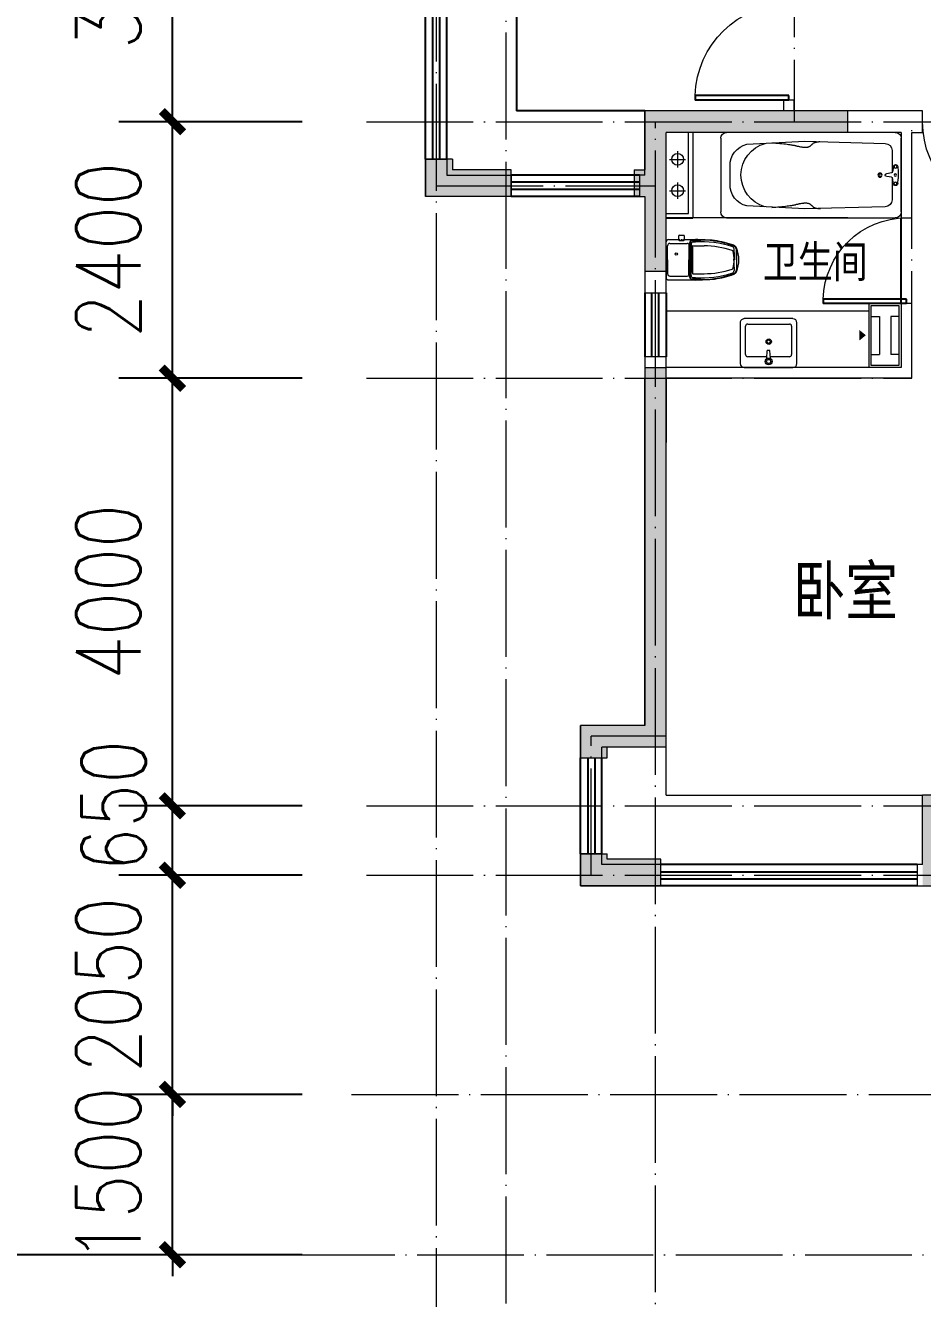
# Model space of a CAD drawing. Extents: x -20965 to 69695, y -16099 to 25481.
# Drawn here: x 24858 to 33252, y -2029 to 9880 of the extents above; entities that cross this region are included whole.
import ezdxf
from ezdxf.enums import TextEntityAlignment as Align

# ---------------------------------------------------------------- set-up
doc = ezdxf.new("R2010")
doc.units = 0
doc.header["$LTSCALE"] = 1000
doc.header["$MEASUREMENT"] = 0
doc.linetypes.add('DOTE', pattern=[2.42, 2, -0.2, 0.02, -0.2])
doc.layers.get('0').update_dxf_attribs({"linetype": 'CONTINUOUS'})
doc.layers.get('Defpoints').update_dxf_attribs({"linetype": 'CONTINUOUS'})
for name, color, linetype in [('AXIS', 3, 'CONTINUOUS'), ('fd', 4, 'CONTINUOUS'), ('PUB_DIM', 3, 'CONTINUOUS'), ('T-DESW', 6, 'CONTINUOUS'), ('WINDOW', 4, 'CONTINUOUS')]:
    doc.layers.add(name, color=color, linetype=linetype)
for name, color, linetype, lineweight in [('DOTE', 251, 'DOTE', 0), ('WALL', 255, 'CONTINUOUS', 20), ('家具', 159, 'CONTINUOUS', 9), ('看线', 170, 'CONTINUOUS', 0)]:
    doc.layers.add(name, color=color, linetype=linetype, lineweight=lineweight)
doc.styles.add('Arial', font='ARIAL.TTF')
doc.styles.add('DIM_FONT', font='SIMPLEX.shx', dxfattribs={"width": 0.8})
doc.dimstyles.new('DIMN200', dxfattribs={"dimscale": 2, "dimtxt": 300, "dimasz": 100, "dimexe": 250, "dimexo": 300, "dimgap": 150, "dimtad": 1, "dimdec": 0, "dimzin": 0, "dimdsep": 46, "dimtxsty": 'DIM_FONT', "dimblk": 'ARCHTICK', "dimcen": 0.09, "dimclrt": 7, "dimazin": 2, "dimtfac": 1, "dimtdec": 0, "dimtix": 1, "dimtmove": 2, "dimatfit": 3, "dimfxl": 0, "dimtolj": 1, "dimtzin": 0, "dimarcsym": 0})
pattern_1 = [(45, (-2010137.66, 221629.54), (-70.710678, 70.710678), []), (50, (-2010137.66, 221629.54), (286.904073, -25.100854), [30, -330]), (355, (-2010137.66, 221629.54), (-55.500533, 300.876853), [24, -264]), (100.4514, (-2010113.75, 221627.45), (231.403753, 275.775817), [25.496076, -280.456845]), (46.1842, (-2010137.66, 221709.54), (426.89642, -66.207606), [45, -495]), (96.6356, (-2010102.1, 221704.02), (373.86508, 389.64715), [38.244115, -420.6852]), (351.1842, (-2010137.66, 221709.54), (373.86478, 389.64744), [36, -396]), (21, (-2010097.66, 221689.54), (238.76282, -161.047556), [30, -330]), (326, (-2010097.66, 221689.54), (97.326133, 290.06002), [24, -264]), (71.4514, (-2010077.77, 221676.12), (336.08905, 129.0122), [25.496076, -280.456845]), (37.5, (-2010137.66, 221629.54), (4.863942, 133.1575415), [0, -260.8, 0, -268, 0, -265]), (7.5, (-2010137.66, 221629.54), (105.227815, 157.764685), [0, -152.8, 0, -254.8, 0, -101]), (327.5, (-2010226.86, 221629.54), (213.5289745, -9.0219487), [0, -100, 0, -312, 0, -414]), (317.5, (-2010266.86, 221629.54), (233.274468, 40.041993), [0, -130, 0, -207.2, 0, -294])]

# ---------------------------------------------------------------- blocks, each defined once
blk = doc.blocks.new('_ArchTick')
at = {"color": 0, "linetype": 'ByBlock', "const_width": 0.4}
blk.add_lwpolyline([(-0.5, -0.5), (0.5, 0.5)], dxfattribs=at)
blk = doc.blocks.new('*D28')
at = {"layer": 'Defpoints', "color": 0}
for p in [(24271, 16780), (28048, 16780), (28048, -1620)]:
    blk.add_point(p, dxfattribs=at)
at = {"layer": 'PUB_DIM', "color": 0, "lineweight": -2}
for p, q in [((27448, 16780), (23771, 16780)), ((24271, -1620), (24271, 16780)), ((27448, -1620), (23771, -1620))]:
    blk.add_line(p, q, dxfattribs=at)
at = {"layer": 'PUB_DIM', "color": 0, "lineweight": -2, "xscale": 200, "yscale": 200, "zscale": 200}
for p, rotation in [((24271, 16780), 90), ((24271, -1620), 270)]:
    blk.add_blockref('_ArchTick', p, dxfattribs=dict(at, rotation=rotation))
at = {"layer": 'PUB_DIM', "color": 7, "insert": (23671, 7580), "char_height": 600, "attachment_point": 5, "rotation": 90, "style": 'DIM_FONT'}
blk.add_mtext('\\A1;18400', dxfattribs=at)
blk = doc.blocks.new('*D32')
at = {"layer": 'Defpoints', "color": 0}
for p in [(26233, 11980), (28048, 11980), (28048, 8980)]:
    blk.add_point(p, dxfattribs=at)
at = {"layer": 'PUB_DIM', "color": 0, "lineweight": -2}
for p, q in [((27448, 11980), (25733, 11980)), ((26233, 8980), (26233, 11980)), ((27448, 8980), (25733, 8980))]:
    blk.add_line(p, q, dxfattribs=at)
at = {"layer": 'PUB_DIM', "color": 0, "lineweight": -2, "xscale": 200, "yscale": 200, "zscale": 200}
for p, rotation in [((26233, 11980), 90), ((26233, 8980), 270)]:
    blk.add_blockref('_ArchTick', p, dxfattribs=dict(at, rotation=rotation))
at = {"layer": 'PUB_DIM', "color": 7, "insert": (25633, 10480), "char_height": 600, "attachment_point": 5, "rotation": 90, "style": 'DIM_FONT'}
blk.add_mtext('\\A1;3000', dxfattribs=at)
blk = doc.blocks.new('*D33')
at = {"layer": 'Defpoints', "color": 0}
for p in [(26233, 8980), (28048, 8980), (28048, 6580)]:
    blk.add_point(p, dxfattribs=at)
at = {"layer": 'PUB_DIM', "color": 0, "lineweight": -2}
for p, q in [((27448, 8980), (25733, 8980)), ((26233, 6580), (26233, 8980)), ((27448, 6580), (25733, 6580))]:
    blk.add_line(p, q, dxfattribs=at)
at = {"layer": 'PUB_DIM', "color": 0, "lineweight": -2, "xscale": 200, "yscale": 200, "zscale": 200}
for p, rotation in [((26233, 8980), 90), ((26233, 6580), 270)]:
    blk.add_blockref('_ArchTick', p, dxfattribs=dict(at, rotation=rotation))
at = {"layer": 'PUB_DIM', "color": 7, "insert": (25633, 7780), "char_height": 600, "attachment_point": 5, "rotation": 90, "style": 'DIM_FONT'}
blk.add_mtext('\\A1;2400', dxfattribs=at)
blk = doc.blocks.new('*D34')
at = {"layer": 'Defpoints', "color": 0}
for p in [(26233, 6580), (28048, 6580), (28048, 2580)]:
    blk.add_point(p, dxfattribs=at)
at = {"layer": 'PUB_DIM', "color": 0, "lineweight": -2}
for p, q in [((27448, 6580), (25733, 6580)), ((26233, 2580), (26233, 6580)), ((27448, 2580), (25733, 2580))]:
    blk.add_line(p, q, dxfattribs=at)
at = {"layer": 'PUB_DIM', "color": 0, "lineweight": -2, "xscale": 200, "yscale": 200, "zscale": 200}
for p, rotation in [((26233, 6580), 90), ((26233, 2580), 270)]:
    blk.add_blockref('_ArchTick', p, dxfattribs=dict(at, rotation=rotation))
at = {"layer": 'PUB_DIM', "color": 7, "insert": (25633, 4580), "char_height": 600, "attachment_point": 5, "rotation": 90, "style": 'DIM_FONT'}
blk.add_mtext('\\A1;4000', dxfattribs=at)
blk = doc.blocks.new('*D35')
at = {"layer": 'Defpoints', "color": 0}
for p in [(26233, 2580), (28048, 2580), (28048, 1930)]:
    blk.add_point(p, dxfattribs=at)
at = {"layer": 'PUB_DIM', "color": 0, "lineweight": -2}
for p, q in [((27448, 2580), (25733, 2580)), ((26233, 1930), (26233, 2580)), ((27448, 1930), (25733, 1930))]:
    blk.add_line(p, q, dxfattribs=at)
at = {"layer": 'PUB_DIM', "color": 0, "lineweight": -2, "xscale": 200, "yscale": 200, "zscale": 200}
for p, rotation in [((26233, 2580), 90), ((26233, 1930), 270)]:
    blk.add_blockref('_ArchTick', p, dxfattribs=dict(at, rotation=rotation))
at = {"layer": 'PUB_DIM', "color": 7, "insert": (25683, 2580), "char_height": 600, "attachment_point": 5, "rotation": 90, "style": 'DIM_FONT'}
blk.add_mtext('\\A1;650', dxfattribs=at)
blk = doc.blocks.new('*D36')
at = {"layer": 'Defpoints', "color": 0}
for p in [(26233, 1930), (28048, 1930), (28048, -120)]:
    blk.add_point(p, dxfattribs=at)
at = {"layer": 'PUB_DIM', "color": 0, "lineweight": -2}
for p, q in [((26233, 1930), (26233, 2130)), ((27448, 1930), (25733, 1930)), ((26233, -120), (26233, 1930)), ((27448, -120), (25733, -120)), ((26233, -120), (26233, -320))]:
    blk.add_line(p, q, dxfattribs=at)
at = {"layer": 'PUB_DIM', "color": 0, "lineweight": -2, "xscale": 200, "yscale": 200, "zscale": 200}
for p, rotation in [((26233, 1930), 270), ((26233, -120), 90)]:
    blk.add_blockref('_ArchTick', p, dxfattribs=dict(at, rotation=rotation))
at = {"layer": 'PUB_DIM', "color": 7, "insert": (25633, 905), "char_height": 600, "attachment_point": 5, "rotation": 90, "style": 'DIM_FONT'}
blk.add_mtext('\\A1;2050', dxfattribs=at)
blk = doc.blocks.new('*D37')
at = {"layer": 'Defpoints', "color": 0}
for p in [(26233, -120), (28048, -120), (28048, -1620)]:
    blk.add_point(p, dxfattribs=at)
at = {"layer": 'PUB_DIM', "color": 0, "lineweight": -2}
for p, q in [((26233, -120), (26233, 80)), ((27448, -120), (25733, -120)), ((26233, -1620), (26233, -120)), ((27448, -1620), (25733, -1620)), ((26233, -1620), (26233, -1820))]:
    blk.add_line(p, q, dxfattribs=at)
at = {"layer": 'PUB_DIM', "color": 0, "lineweight": -2, "xscale": 200, "yscale": 200, "zscale": 200}
for p, rotation in [((26233, -120), 270), ((26233, -1620), 90)]:
    blk.add_blockref('_ArchTick', p, dxfattribs=dict(at, rotation=rotation))
at = {"layer": 'PUB_DIM', "color": 7, "insert": (25633, -870), "char_height": 600, "attachment_point": 5, "rotation": 90, "style": 'DIM_FONT'}
blk.add_mtext('\\A1;1500', dxfattribs=at)
blk = doc.blocks.new('$DorLib2D$00000001')
for p, q in [((0.45, 0.975), (0.5, 0.975)), ((0.45, 0), (0.45, 0.975)), ((0.5, 0), (0.5, 0.975)), ((0.5, 0), (0.45, 0))]:
    blk.add_line(p, q)
at = {"lineweight": 13}
blk.add_arc((0.475, 0), 0.975, 91.4693, 180, dxfattribs=at)
blk = doc.blocks.new('$plan$00000489')
for p, q in [((-1470, 360), (-50, 360)), ((-1520, -310), (-1520, 310)), ((0, 310), (0, -310)), ((-81, 18), (-122, 12)), ((-64, 71), (-72, 27)), ((-29, 71), (-25, 30)), ((-81, -18), (-122, -12)), ((-64, -71), (-72, -27)), ((-29, -71), (-25, -30)), ((-50, -360), (-1470, -360))]:
    blk.add_line(p, q)
blk.add_lwpolyline([(-77, 81), (-77, 207, 0.398606), (-134, 267), (-810, 285), (-1299, 260, 0.354414), (-1441, 76), (-1441, -76, 0.354414), (-1299, -260), (-810, -285), (-134, -267, 0.398606), (-77, -207), (-77, -20)], format="xyb")
at = {"lineweight": 13}
for points in [[(-1090, 273), (-1074, 271), (-1056, 270), (-1039, 268), (-1022, 266), (-1005, 265), (-989, 263), (-974, 262), (-961, 260), (-949, 259), (-939, 257), (-929, 256), (-921, 255), (-914, 253), (-908, 252), (-902, 251), (-896, 250), (-891, 249), (-886, 247), (-881, 246), (-876, 245), (-871, 244), (-866, 243), (-860, 241), (-855, 240), (-849, 239), (-844, 238), (-838, 237), (-832, 236), (-826, 236), (-821, 235), (-816, 234), (-811, 234), (-806, 234), (-801, 234), (-797, 234), (-793, 235), (-790, 235), (-786, 236), (-783, 237), (-779, 238), (-776, 240), (-773, 241), (-770, 243), (-767, 245), (-764, 247), (-762, 249), (-759, 251), (-757, 253), (-754, 255), (-752, 257), (-750, 259), (-748, 262), (-746, 264), (-744, 265), (-742, 267), (-740, 269), (-737, 271), (-735, 272), (-733, 273), (-730, 274), (-727, 275), (-723, 276), (-719, 277), (-714, 278), (-709, 279), (-703, 280), (-696, 281), (-690, 282), (-683, 283)], [(-1090, -273), (-1074, -271), (-1056, -270), (-1039, -268), (-1022, -266), (-1005, -265), (-989, -263), (-974, -262), (-961, -260), (-949, -259), (-939, -257), (-929, -256), (-921, -255), (-914, -253), (-908, -252), (-902, -251), (-896, -250), (-891, -249), (-886, -247), (-881, -246), (-876, -245), (-871, -244), (-866, -243), (-860, -241), (-855, -240), (-849, -239), (-844, -238), (-838, -237), (-832, -236), (-826, -236), (-821, -235), (-816, -234), (-811, -234), (-806, -234), (-801, -234), (-797, -234), (-793, -235), (-790, -235), (-786, -236), (-783, -237), (-779, -238), (-776, -240), (-773, -241), (-770, -243), (-767, -245), (-764, -247), (-762, -249), (-759, -251), (-757, -253), (-754, -255), (-752, -257), (-750, -259), (-748, -262), (-746, -264), (-744, -265), (-742, -267), (-740, -269), (-737, -271), (-735, -272), (-733, -273), (-730, -274), (-727, -275), (-723, -276), (-719, -277), (-714, -278), (-709, -279), (-703, -280), (-696, -281), (-690, -282), (-685, -282)]]:
    blk.add_lwpolyline(points, dxfattribs=at)
blk.add_lwpolyline([(-77, 20), (-77, 81)])
for centre, radius in [((-178, 0), 17.6), ((-47, 71), 12.6), ((-47, -71), 12.6)]:
    blk.add_circle(centre, radius, dxfattribs=at)
for centre, radius in [((-178, 0), 11.6), ((-48, 0), 9.88)]:
    blk.add_circle(centre, radius)
for centre, radius, start, end in [((-1470, 310), 50, 90, 180), ((-50, 310), 50, 0, 90), ((-122, 0), 12.5, 90, 270), ((-82, 28), 10, 278.2472, 349.7858), ((-47, 71), 17.6, 360, 180), ((-324, 0), 300, 354.3229, 5.6771), ((-82, -28), 10, 10.2142, 81.7528), ((-47, -71), 17.6, 180, 0), ((-1470, -310), 50, 180, 270), ((-50, -310), 50, 270, 0)]:
    blk.add_arc(centre, radius, start, end)
blk.add_arc((-1073, 0), 276, 105.6385, 254.9629, dxfattribs=at)
blk = doc.blocks.new('A$C37A63D83')
at = {"layer": '家具', "color": 8}
for p, q in [((152, 636), (128, 636)), ((136, 660), (323, 660)), ((229, 660), (136, 660)), ((162, 636), (152, 636)), ((162, 636), (229, 636)), ((297, 636), (229, 636)), ((297, 636), (307, 636)), ((307, 636), (331, 636)), ((49, 230), (49, 316)), ((54, 279), (54, 280)), ((63, 275), (58, 275)), ((63, 253), (63, 275)), ((99, 250), (99, 356)), ((229, 247), (103, 247)), ((111, 247), (229, 247)), ((229, 247), (356, 247)), ((348, 247), (229, 247)), ((360, 250), (360, 356)), ((396, 253), (396, 275)), ((396, 275), (400, 275)), ((38, 172), (42, 172)), ((40, 153), (40, 162)), ((40, 137), (40, 146)), ((40, 121), (40, 130)), ((49, 230), (229, 230)), ((49, 230), (91, 212)), ((49, 125), (49, 165)), ((76, 36), (76, 198)), ((81, 235), (229, 235)), ((91, 212), (229, 212)), ((99, 221), (229, 221)), ((378, 235), (229, 235)), ((409, 230), (229, 230)), ((360, 221), (229, 221)), ((368, 212), (229, 212)), ((409, 230), (368, 212)), ((382, 36), (382, 198)), ((38, 118), (42, 118)), ((229, 14), (99, 14)), ((229, 14), (360, 14))]:
    blk.add_line(p, q, dxfattribs=at)
at = {"layer": '家具'}
for p, q in [((40, 170), (40, 275)), ((405, 279), (405, 280)), ((409, 230), (409, 316)), ((418, 23), (418, 275)), ((0, 125), (0, 165)), ((38, 172), (7, 172)), ((40, 23), (40, 122)), ((38, 118), (7, 118)), ((229, 0), (63, 0)), ((229, 0), (396, 0))]:
    blk.add_line(p, q, dxfattribs=at)
at = {"layer": '家具', "color": 8}
blk.add_circle((176, 95), 11.4, dxfattribs=at)
at = {"layer": '家具'}
for centre, radius, start, end in [((979, 321), 939, 160.4627, 171.8238), ((107, 630), 13.5, 147.2649, 160.4629), ((159, 597), 75.7, 123.7473, 147.2649), ((217, 423), 257, 87.121, 112.8427), ((242, 423), 257, 67.1573, 92.879), ((300, 597), 75.7, 32.7351, 56.2527), ((346, 630), 13.5, 21.3401, 45.0457), ((352, 630), 13.5, 19.5371, 32.7351), ((-520, 321), 939, 8.1773, 19.5371), ((7035, 15), 7000, 176.3999, 177.8752), ((-6576, 15), 7000, 2.1248, 3.6001), ((7, 165), 7.2, 90, 180), ((7, 125), 7.2, 180, 270), ((63, 23), 22.5, 180, 270), ((396, 23), 22.5, 270, 0)]:
    blk.add_arc(centre, radius, start, end, dxfattribs=at)
at = {"layer": '家具', "color": 8}
for centre, radius, start, end in [((824, 353), 776, 158.6599, 172.4763), ((942, 340), 881, 161.7059, 184.2897), ((933, 353), 834, 161.5027, 179.8181), ((113, 630), 13.5, 134.9543, 158.6599), ((347, 396), 344, 131.9223, 134.9543), ((130, 611), 25.3, 94.6124, 166.2529), ((138, 626), 34, 87.4207, 128.0687), ((159, 612), 18, 109.1813, 161.5027), ((214, 386), 250, 86.5925, 104.1516), ((245, 386), 250, 75.8484, 93.4075), ((300, 612), 18, 18.4973, 70.8187), ((-474, 353), 834, 0.1819, 18.4973), ((321, 626), 34, 51.9313, 92.5793), ((329, 611), 25.3, 13.7471, 85.3876), ((112, 396), 344, 45.0457, 48.0777), ((-483, 340), 881, 355.7103, 18.2941), ((-365, 353), 776, 7.5237, 21.3401), ((545, 367), 499, 169.8851, 189.9823), ((-86, 367), 499, 350.0177, 10.1149), ((58, 279), 4.5, 180, 270), ((81, 253), 18, 180, 270), ((103, 250), 3.6, 180, 270), ((356, 250), 3.6, 270, 0), ((378, 253), 18, 270, 0), ((400, 279), 4.5, 270, 0), ((42, 165), 7.2, 0, 90), ((42, 125), 7.2, 270, 0), ((99, 198), 22.5, 90, 180), ((360, 198), 22.5, 0, 90), ((99, 36), 22.5, 180, 270), ((360, 36), 22.5, 270, 0)]:
    blk.add_arc(centre, radius, start, end, dxfattribs=at)
blk = doc.blocks.new('A$C0032228E')
at = {"layer": 'fd'}
blk.add_lwpolyline([(302, 0, 100, 0, 0), (302, 62, 0, 0, 0)], format="xyseb", dxfattribs=at)
at = {"layer": '家具'}
for p, q in [((123, 372), (123, 295)), ((477, 372), (477, 295)), ((477, 295), (123, 295)), ((477, 189), (123, 189)), ((123, 112), (123, 189)), ((477, 112), (477, 189))]:
    blk.add_line(p, q, dxfattribs=at)
for points in [[(600, 392), (0, 392), (0, 92), (600, 92)], [(580, 372), (20, 372), (20, 112), (580, 112)]]:
    blk.add_lwpolyline(points, close=True, dxfattribs=at)
blk = doc.blocks.new('dfdsf')
at = {"layer": '家具'}
for p, q in [((-6119, -27345), (-6119, -27726)), ((-5626, -27307), (-6081, -27307)), ((-5588, -27726), (-5588, -27345)), ((-6081, -27765), (-5626, -27765))]:
    blk.add_line(p, q, dxfattribs=at)
at = {"layer": '家具', "color": 8}
for p, q in [((-5872, -27364), (-5886, -27364)), ((-5867, -27351), (-5876, -27341)), ((-5867, -27377), (-5876, -27387)), ((-5870, -27392), (-5866, -27466)), ((-5854, -27345), (-5854, -27332)), ((-5854, -27383), (-5854, -27396)), ((-5837, -27392), (-5841, -27466)), ((-5831, -27341), (-5840, -27350)), ((-5831, -27387), (-5840, -27377)), ((-5835, -27364), (-5821, -27364)), ((-6068, -27695), (-6068, -27428)), ((-6049, -27409), (-5869, -27409)), ((-5866, -27466), (-5841, -27466)), ((-5838, -27409), (-5658, -27409)), ((-5639, -27428), (-5639, -27695)), ((-5658, -27714), (-6049, -27714))]:
    blk.add_line(p, q, dxfattribs=at)
for centre, radius in [((-5854, -27364), 32.3), ((-5854, -27364), 18.8), ((-5855, -27549), 25.4), ((-5855, -27549), 16)]:
    blk.add_circle(centre, radius, dxfattribs=at)
at = {"layer": '家具'}
for centre, start, end in [((-6081, -27345), 90, 180), ((-5626, -27345), 0, 90), ((-6081, -27726), 180, 270), ((-5626, -27726), 270, 0)]:
    blk.add_arc(centre, 38.1, start, end, dxfattribs=at)
at = {"layer": '家具', "color": 8}
for centre, start, end in [((-6049, -27428), 90, 180), ((-5658, -27428), 0, 90), ((-6049, -27695), 180, 270), ((-5658, -27695), 270, 0)]:
    blk.add_arc(centre, 19.1, start, end, dxfattribs=at)
blk = doc.blocks.new('A$C6C0F5C48')
h = blk.add_hatch()
h.set_pattern_fill('钢筋混凝土', color=8, scale=40, style=0)
h.set_pattern_definition(pattern_1)
h.paths.add_polyline_path([(-400, -6550), (-400, -6450), (-650, -6450), (-650, -6800), (150, -6800), (150, -6550)])
h.paths.add_polyline_path([(1400, -6000), (1400, -6550), (1300, -6550), (1300, -6800), (1400, -6800), (1400, -7500), (1600, -7500), (1600, -6200), (3300, -6200), (3300, -6000)])
h.paths.add_polyline_path([(5000, -6200), (5000, -8600), (5200, -8600), (5200, -6000), (4900, -6000), (4900, -6200)])
h.paths.add_polyline_path([(1600, -8400), (1400, -8400), (1400, -11750), (800, -11750), (800, -12050), (1050, -12050), (1050, -11950), (1600, -11950)])
h = blk.add_hatch()
h.set_pattern_fill('钢筋混凝土', color=8, scale=40, style=0)
h.set_pattern_definition(pattern_1)
h.paths.add_polyline_path([(1550, -13250), (1550, -13000), (1050, -13000), (1050, -12950), (800, -12950), (800, -13250)])
h.paths.add_polyline_path([(5650, -12600), (5650, -12400), (5200, -12400), (5200, -11200), (5000, -11200), (5000, -12400), (4000, -12400), (4000, -13250), (4200, -13250), (4200, -12600)])
h.paths.add_polyline_path([(8650, -12400), (8650, -12600), (9400, -12600), (9400, -10000), (9200, -10000), (9200, -12400)])
at = {"layer": 'WALL', "color": 6}
for p, q in [((3300, -6000), (1400, -6000)), ((1400, -6000), (1400, -6550)), ((3300, -6200), (3300, -6000)), ((1600, -7500), (1600, -6200)), ((3300, -6200), (1600, -6200)), ((-400, -6450), (-650, -6450)), ((-650, -6450), (-650, -6800)), ((-400, -6450), (-400, -6550)), ((150, -6550), (-400, -6550)), ((150, -6800), (150, -6550)), ((1300, -6550), (1400, -6550)), ((1300, -6550), (1300, -6800)), ((150, -6800), (-650, -6800)), ((1300, -6800), (1400, -6800)), ((1400, -6800), (1400, -7500)), ((1400, -7500), (1600, -7500)), ((1400, -8400), (1600, -8400)), ((1400, -8400), (1400, -11750)), ((1600, -11950), (1600, -8400)), ((1400, -11750), (800, -11750)), ((800, -12050), (800, -11750)), ((1600, -11950), (1050, -11950)), ((1050, -12050), (1050, -11950)), ((800, -12050), (1050, -12050)), ((800, -12950), (1050, -12950)), ((800, -13250), (800, -12950)), ((1050, -13000), (1050, -12950)), ((1550, -13000), (1050, -13000)), ((1550, -13250), (1550, -13000)), ((1550, -13250), (800, -13250))]:
    blk.add_line(p, q, dxfattribs=at)

msp = doc.modelspace()

# ---------------------------------------------------------------- linework, layer by layer
at = {"linetype": 'Continuous'}
msp.add_line((30852.5, 8080), (31102.5, 8080), dxfattribs=at)
at = {"layer": 'DOTE', "ltscale": 0.5}
for p, q in [((28702.5, 19012.8), (28702.5, -3406.6)), ((29352.5, 18284.5), (29352.5, -3191.8)), ((32052.5, 11980), (32052.5, 8980)), ((28048.1, 8980), (34352.5, 8980)), ((30752.5, -3181.2), (30752.5, 8980)), ((33152.5, 6580), (33152.5, 8980)), ((28702.5, 8380), (30752.5, 8380)), ((28048.1, 6580), (33152.5, 6580)), ((30152.5, 1930), (30152.5, 3230)), ((30852.5, 3230), (30152.5, 3230)), ((28048.1, 2580), (38552.5, 2580)), ((28048.1, 1930), (34752.5, 1930)), ((27910.4, -120), (44252.5, -120)), ((26102.9, -1620), (56852.5, -1620))]:
    msp.add_line(p, q, dxfattribs=at)
at = {"layer": 'WALL'}
for p, q in [((32052.5, 9180), (31952.5, 9180)), ((31952.5, 9180), (31952.5, 9080)), ((32052.5, 9080), (32052.5, 9180)), ((31952.5, 9080), (30652.5, 9080)), ((30652.5, 8480), (30652.5, 9080)), ((33152.5, 9080), (32052.5, 9080)), ((33252.5, 9080), (33152.5, 9080)), ((33252.5, 8880), (33252.5, 9080)), ((32052.5, 8880), (30852.5, 8880)), ((30852.5, 8380), (30852.5, 8880)), ((33052.5, 8880), (32052.5, 8880)), ((33052.5, 8880), (33052.5, 8080)), ((33152.5, 8880), (33252.5, 8880)), ((33152.5, 8080), (33152.5, 8880)), ((28602.5, 8280), (28602.5, 8630)), ((28602.5, 8630), (28802.5, 8630)), ((28802.5, 8630), (28802.5, 8480)), ((28802.5, 8480), (29402.5, 8480)), ((29402.5, 8480), (29402.5, 8280)), ((30652.5, 8480), (30602.5, 8480)), ((30602.5, 8480), (30602.5, 8280)), ((30852.5, 7380), (30852.5, 8380)), ((29402.5, 8280), (28602.5, 8280)), ((30602.5, 8280), (30652.5, 8280)), ((30652.5, 8280), (30652.5, 7380)), ((33052.5, 8080), (33152.5, 8080)), ((30652.5, 7380), (30852.5, 7380)), ((33152.5, 7280), (33052.5, 7280)), ((33052.5, 7280), (33052.5, 6680)), ((33152.5, 6580), (33152.5, 7280)), ((30852.5, 6780), (30652.5, 6780)), ((30652.5, 6780), (30652.5, 6580)), ((30852.5, 6680), (30852.5, 6780)), ((33052.5, 6680), (30852.5, 6680)), ((30652.5, 3330), (30652.5, 6580)), ((33152.5, 6580), (30852.5, 6580)), ((30852.5, 3130), (30852.5, 6580)), ((30052.5, 3330), (30052.5, 3030)), ((30652.5, 3330), (30052.5, 3330)), ((30252.5, 3030), (30252.5, 3130)), ((30852.5, 3130), (30252.5, 3130)), ((30052.5, 3030), (30252.5, 3030)), ((33252.5, 2030), (33252.5, 2680)), ((34252.5, 2680), (33252.5, 2680)), ((30252.5, 2130), (30052.5, 2130)), ((30052.5, 2130), (30052.5, 1830)), ((30252.5, 2030), (30252.5, 2130)), ((30802.5, 2030), (30252.5, 2030)), ((30802.5, 1830), (30802.5, 2030)), ((33252.5, 2030), (33202.5, 2030)), ((33202.5, 2030), (33202.5, 1830)), ((30052.5, 1830), (30802.5, 1830)), ((33202.5, 1830), (33452.5, 1830))]:
    msp.add_line(p, q, dxfattribs=at)
at = {"layer": 'WINDOW'}
for p, q in [((29452.5, 10480), (29452.5, 9080)), ((30652.5, 9080), (29452.5, 9080)), ((33052.5, 7280), (33052.5, 8080)), ((30052.5, 2130), (30052.5, 3030)), ((30119.1, 3030), (30119.1, 2130)), ((30185.8, 3030), (30185.8, 2130)), ((30252.5, 2130), (30252.5, 3030)), ((33202.5, 2030), (30802.5, 2030)), ((30802.5, 1963.3), (33202.5, 1963.3)), ((30802.5, 1896.7), (33202.5, 1896.7)), ((33202.5, 1830), (30802.5, 1830))]:
    msp.add_line(p, q, dxfattribs=at)
at = {"layer": 'WINDOW', "extrusion": (0, 0, -1)}
for p, q in [((30652.5, 7380), (30652.5, 6780)), ((30719.1, 6780), (30719.1, 7380)), ((30785.8, 6780), (30785.8, 7380)), ((30852.5, 7380), (30852.5, 6780))]:
    msp.add_line(p, q, dxfattribs=at)
at = {"layer": 'WINDOW'}
for points in [[(28602.5, 8630), (28602.5, 10430)], [(28669.1, 8630), (28669.1, 10430)], [(28735.8, 8630), (28735.8, 10430)], [(28802.5, 8630), (28802.5, 10430)], [(30602.5, 8480), (29402.5, 8480)], [(30602.5, 8413.3), (29402.5, 8413.3)], [(30602.5, 8346.7), (29402.5, 8346.7)], [(30602.5, 8280), (29402.5, 8280)]]:
    msp.add_lwpolyline(points, dxfattribs=at)
at = {"layer": '家具', "color": 0}
for p, q in [((31062.5, 8120), (31062.5, 8880)), ((31102.5, 8880), (31102.5, 8080)), ((30852.5, 8120), (31062.5, 8120))]:
    msp.add_line(p, q, dxfattribs=at)
at = {"layer": '家具'}
for p, q in [((30960.5, 8702.5), (30960.5, 8552.5)), ((30885.5, 8627.5), (31035.5, 8627.5)), ((30960.5, 8409.5), (30960.5, 8259.5)), ((30885.5, 8334.5), (31035.5, 8334.5)), ((32552.5, 8080), (30852.5, 8080)), ((32752.5, 7206.7), (30852.5, 7206.7)), ((30852.5, 6580), (30852.5, 5980)), ((30852.5, 6580), (30852.5, 5980))]:
    msp.add_line(p, q, dxfattribs=at)
for centre in [(30960.5, 8627.5), (30960.5, 8334.5)]:
    msp.add_circle(centre, 55, dxfattribs=at)
at = {"layer": '看线'}
for q in [(30852.5, 3130), (33252.5, 2680)]:
    msp.add_line((30852.5, 2680), q, dxfattribs=at)

# ---------------------------------------------------------------- block references
at = {"xscale": -1, "rotation": 270}
msp.add_blockref('A$C0032228E', (32660.1, 6680), dxfattribs=at)
at = {"layer": 'AXIS', "color": 8, "ltscale": 0.1}
msp.add_blockref('A$C6C0F5C48', (29252.5, 15080), dxfattribs=at)
at = {"layer": 'WINDOW'}
for p, xscale, yscale, zscale, rotation in [((32002.5, 9630), -900, 900, -900, 90), ((33702.5, 8980), -900, 900, -900, 179.9999999937301), ((33102.5, 7680), -800, 800, -800, 90)]:
    msp.add_blockref('$DorLib2D$00000001', p, dxfattribs=dict(at, xscale=xscale, yscale=yscale, zscale=zscale, rotation=rotation))
at = {"layer": '家具', "xscale": -1.111111111007631, "yscale": 1.111111111007631, "zscale": 1.111111111112764, "rotation": 179.9999999399691}
msp.add_blockref('$plan$00000489', (33052.5, 8480), dxfattribs=at)
at = {"layer": '家具'}
for name, p, rotation in [('A$C37A63D83', (30852.5, 7917.4), 269.9999999466392), ('dfdsf', (25958.2, -20627.4), 179.9999999466392)]:
    msp.add_blockref(name, p, dxfattribs=dict(at, rotation=rotation))

# ---------------------------------------------------------------- texts
at = {"layer": 'T-DESW', "style": 'Arial', "width": 0.8}
for s, height, p in [('卫生间', 300, (32248.8, 7520.4)), ('卧室', 450, (32530.5, 4368.4))]:
    msp.add_text(s, height=height, dxfattribs=at).set_placement(p, align=Align.CENTER)

# ---------------------------------------------------------------- dimensions: what is measured, and where the dimension line sits
at = {"layer": 'PUB_DIM'}
for p1, p2, distance, picture, middle in [((28048.1, -1620), (28048.1, 16780), 3776.7, '*D28', (23671.4, 7580)), ((28048.1, 8980), (28048.1, 11980), 1815.4, '*D32', (25632.7, 10480)), ((28048.1, 6580), (28048.1, 8980), 1815.4, '*D33', (25632.7, 7780)), ((28048.1, 2580), (28048.1, 6580), 1815.4, '*D34', (25632.7, 4580)), ((28048.1, -120), (28048.1, 1930), 1815.4, '*D36', (25632.7, 905)), ((28048.1, -1620), (28048.1, -120), 1815.4, '*D37', (25632.7, -870))]:
    dim = msp.add_aligned_dim(p1=p1, p2=p2, distance=distance, dimstyle='DIMN200', dxfattribs=at)
    dim.commit()
    dim.dimension.update_dxf_attribs({"geometry": picture, "text_midpoint": middle})
dim = msp.add_linear_dim(base=(26232.7, 2580), p1=(28048.1, 1930), p2=(28048.1, 2580), angle=90, dimstyle='DIMN200', dxfattribs=at)
dim.commit()
dim.dimension.update_dxf_attribs({"geometry": '*D35', "text_midpoint": (25682.7, 2580), "dimtype": 161})

doc.saveas('drawing.dxf')
